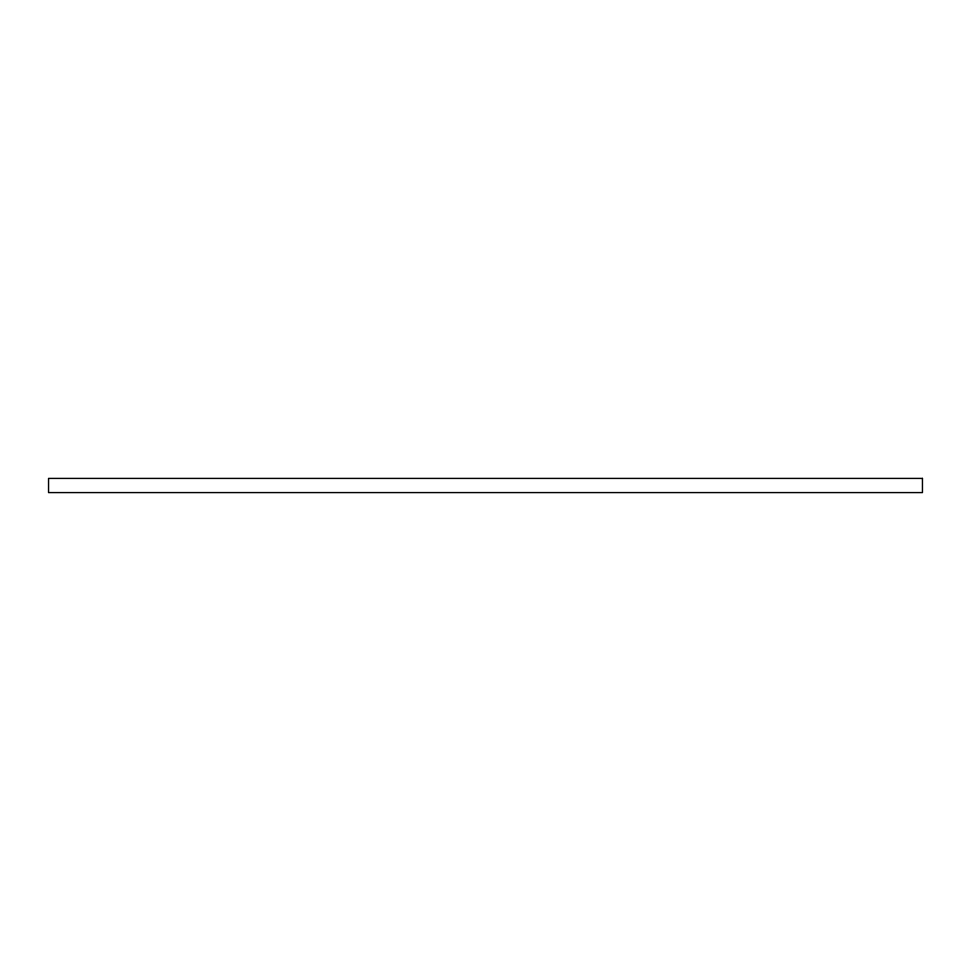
<?xml version="1.0" encoding="UTF-8"?>
<svg xmlns="http://www.w3.org/2000/svg" width="971" height="971" viewBox="0 0 971 971"><rect width="100%" height="100%" fill="white"/><g stroke="black" fill="none" stroke-linecap="round" stroke-linejoin="round"><path stroke-width="1.46" d="M922.45 478.412L48.55 478.412L48.55 492.588L922.45 492.588L922.45 478.412"/></g></svg>
